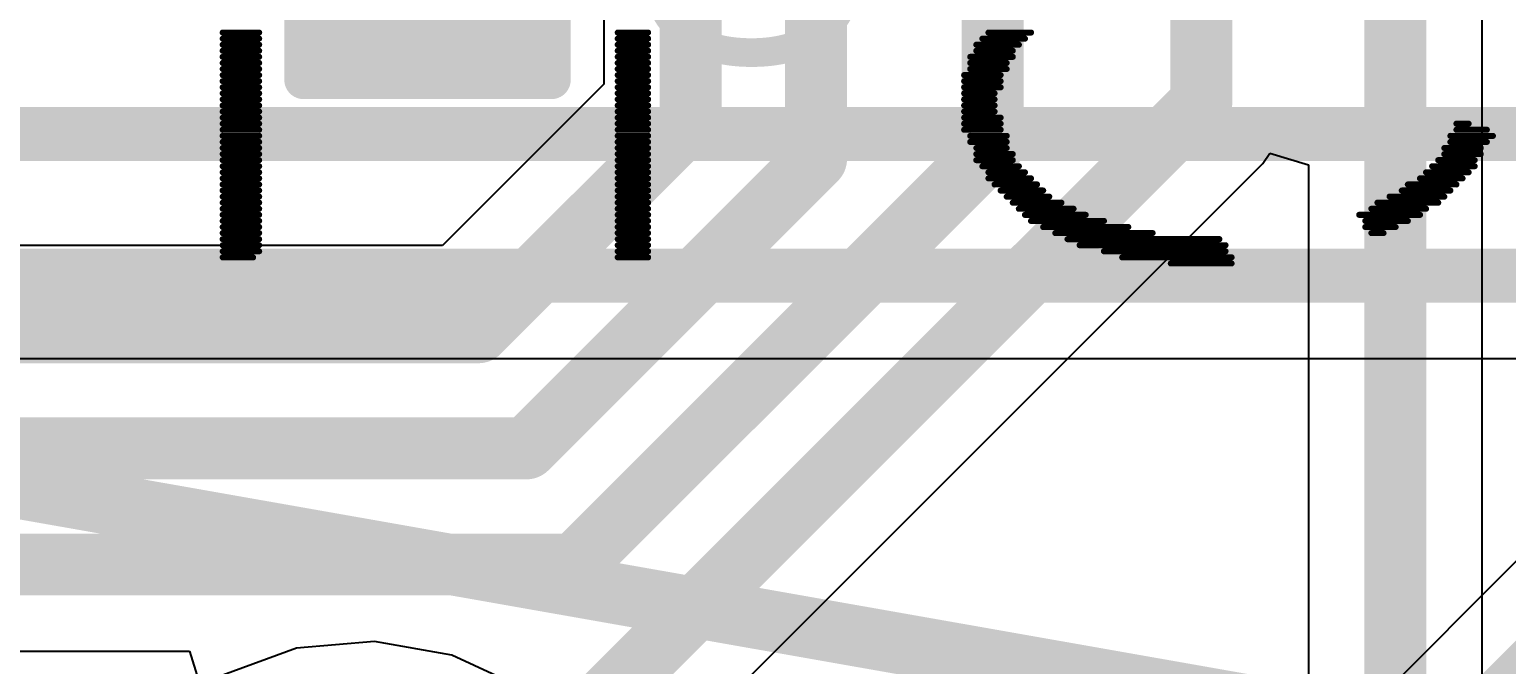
# Model space of a CAD drawing. Header units: inches. Extents: x -8 to 384, y -12 to 64.
# Drawn here: x 11.648 to 16.494, y -4.103 to -2.019 of the extents above; entities that cross this region are included whole.
import ezdxf

# ---------------------------------------------------------------- set-up
doc = ezdxf.new("R2010")
doc.units = ezdxf.units.IN
for name, color, linetype in [('Board_outline', 216, 'Continuous'), ('Bottom Layer', 5, 'Continuous'), ('Bottom Overlay', 54, 'Continuous'), ('Top Layer', 1, 'Continuous'), ('Top Overlay', 2, 'Continuous'), ('Top Paste', 8, 'Continuous'), ('Top Solder', 216, 'Continuous')]:
    doc.layers.add(name, color=color, linetype=linetype)
doc.styles.add('Arial', font='', dxfattribs={"height": 0.2})
doc.styles.get('Arial').set_extended_font_data('Arial')

# ---------------------------------------------------------------- blocks, each defined once
blk = doc.blocks.new('HDR1X8_10')
at = {"layer": 'Top Overlay'}
blk.add_lwpolyline([(-1.27, 1.27, 0.2, 0.2, 0), (19.05, 1.27, 0.2, 0.2, 0)], format="xyseb", dxfattribs=at)
blk = doc.blocks.new('C___0402_87')
at = {"layer": 'Top Layer'}
for points in [[(-0.6985, -0.3175), (-0.6985, 0.3175), (-0.2413, 0.3175), (-0.2413, -0.3175)], [(0.2413, -0.3175), (0.2413, 0.3175), (0.6985, 0.3175), (0.6985, -0.3175)]]:
    blk.add_hatch(color=1, dxfattribs=at).paths.add_polyline_path(points)
at = {"layer": 'Top Paste'}
for points in [[(-0.6985, -0.3175), (-0.6985, 0.3175), (-0.2413, 0.3175), (-0.2413, -0.3175)], [(0.2413, -0.3175), (0.2413, 0.3175), (0.6985, 0.3175), (0.6985, -0.3175)]]:
    blk.add_hatch(color=8, dxfattribs=at).paths.add_polyline_path(points)
at = {"layer": 'Top Solder'}
for points in [[(-0.7585, -0.3775), (-0.7585, 0.3775), (-0.1813, 0.3775), (-0.1813, -0.3775)], [(0.1813, -0.3775), (0.1813, 0.3775), (0.7585, 0.3775), (0.7585, -0.3775)]]:
    blk.add_hatch(color=216, dxfattribs=at).paths.add_polyline_path(points)
at = {"layer": 'Top Overlay'}
for points in [[(-0.7874, 0.4064, 0.127, 0.127, 0), (-0.2794, 0.4064, 0.127, 0.127, 0)], [(-0.7874, 0.4064, 0.127, 0.127, 0), (-0.7874, -0.4064, 0.127, 0.127, 0)], [(0.2794, 0.4064, 0.127, 0.127, 0), (0.7874, 0.4064, 0.127, 0.127, 0)], [(0.7874, 0.4064, 0.127, 0.127, 0), (0.7874, -0.4064, 0.127, 0.127, 0)], [(-0.7874, -0.4064, 0.127, 0.127, 0), (-0.2794, -0.4064, 0.127, 0.127, 0)], [(0.2794, -0.4064, 0.127, 0.127, 0), (0.7874, -0.4064, 0.127, 0.127, 0)]]:
    blk.add_lwpolyline(points, format="xyseb", dxfattribs=at)
for points in [[(-0.8191, 0.4064, 0.0635, 0.0635, 1), (-0.7556, 0.4064, 0.0635, 0.0635, 1)], [(-0.8191, 0.4064, 0.0635, 0.0635, 1), (-0.7556, 0.4064, 0.0635, 0.0635, 1)], [(-0.3111, 0.4064, 0.0635, 0.0635, 1), (-0.2477, 0.4064, 0.0635, 0.0635, 1)], [(0.2477, 0.4064, 0.0635, 0.0635, 1), (0.3111, 0.4064, 0.0635, 0.0635, 1)], [(0.7556, 0.4064, 0.0635, 0.0635, 1), (0.8191, 0.4064, 0.0635, 0.0635, 1)], [(0.7556, 0.4064, 0.0635, 0.0635, 1), (0.8191, 0.4064, 0.0635, 0.0635, 1)], [(-0.8191, -0.4064, 0.0635, 0.0635, 1), (-0.7556, -0.4064, 0.0635, 0.0635, 1)], [(-0.8191, -0.4064, 0.0635, 0.0635, 1), (-0.7556, -0.4064, 0.0635, 0.0635, 1)], [(-0.3111, -0.4064, 0.0635, 0.0635, 1), (-0.2477, -0.4064, 0.0635, 0.0635, 1)], [(0.2477, -0.4064, 0.0635, 0.0635, 1), (0.3111, -0.4064, 0.0635, 0.0635, 1)], [(0.7556, -0.4064, 0.0635, 0.0635, 1), (0.8191, -0.4064, 0.0635, 0.0635, 1)], [(0.7556, -0.4064, 0.0635, 0.0635, 1), (0.8191, -0.4064, 0.0635, 0.0635, 1)]]:
    blk.add_lwpolyline(points, format="xyseb", close=True, dxfattribs=at)

msp = doc.modelspace()

# ---------------------------------------------------------------- linework, layer by layer
at = {"layer": 'Board_outline'}
msp.add_lwpolyline([(37.5368, 13.3604, 0.254, 0.254, 1), (-7.4632, 13.3604, 0.254, 0.254, 1)], format="xyseb", close=True, dxfattribs=at)
at = {"layer": 'Bottom Layer'}
for p, q in [((9.5901, -3.0989), (19.6413, -3.0989)), ((16.5283, -3.7619), (15.7001, -4.5902)), ((12.5242, -4.0502), (12.2822, -4.1383)), ((12.7806, -4.0278), (12.5242, -4.0502)), ((13.0342, -4.0725), (12.7806, -4.0278)), ((13.2675, -4.1813), (13.0342, -4.0725))]:
    msp.add_line(p, q, dxfattribs=at)
for points in [[(10.2039, -2.3622, 0.1778, 0.1778, 0), (19.4488, -2.3622, 0.1778, 0.1778, 0)], [(9.5901, -2.827, 0.1778, 0.1778, 0), (19.6413, -2.827, 0.1778, 0.1778, 0)], [(15.239, -5.4541, 0.2032, 0.2032, 0), (16.7298, -3.9634, 0.2032, 0.2032, 0)]]:
    msp.add_lwpolyline(points, format="xyseb", dxfattribs=at)
at = {"layer": 'Bottom Overlay'}
for points in [[(12.282, -2.0294, 0.0199, 0.0199, 0), (12.4016, -2.0294, 0.0199, 0.0199, 0)], [(13.5781, -2.0294, 0.0199, 0.0199, 0), (13.6778, -2.0294, 0.0199, 0.0199, 0)], [(14.7944, -2.0294, 0.0199, 0.0199, 0), (14.934, -2.0294, 0.0199, 0.0199, 0)], [(12.282, -2.0493, 0.0199, 0.0199, 0), (12.4016, -2.0493, 0.0199, 0.0199, 0)], [(12.282, -2.0693, 0.0199, 0.0199, 0), (12.4016, -2.0693, 0.0199, 0.0199, 0)], [(12.282, -2.0892, 0.0199, 0.0199, 0), (12.4016, -2.0892, 0.0199, 0.0199, 0)], [(13.5781, -2.0493, 0.0199, 0.0199, 0), (13.6778, -2.0493, 0.0199, 0.0199, 0)], [(13.5781, -2.0693, 0.0199, 0.0199, 0), (13.6778, -2.0693, 0.0199, 0.0199, 0)], [(13.5781, -2.0892, 0.0199, 0.0199, 0), (13.6778, -2.0892, 0.0199, 0.0199, 0)], [(14.7546, -2.0693, 0.0199, 0.0199, 0), (14.8941, -2.0693, 0.0199, 0.0199, 0)], [(14.7546, -2.0892, 0.0199, 0.0199, 0), (14.8742, -2.0892, 0.0199, 0.0199, 0)], [(14.7745, -2.0493, 0.0199, 0.0199, 0), (14.9141, -2.0493, 0.0199, 0.0199, 0)], [(12.282, -2.1091, 0.0199, 0.0199, 0), (12.4016, -2.1091, 0.0199, 0.0199, 0)], [(12.282, -2.1291, 0.0199, 0.0199, 0), (12.4016, -2.1291, 0.0199, 0.0199, 0)], [(13.5781, -2.1091, 0.0199, 0.0199, 0), (13.6778, -2.1091, 0.0199, 0.0199, 0)], [(13.5781, -2.1291, 0.0199, 0.0199, 0), (13.6778, -2.1291, 0.0199, 0.0199, 0)], [(14.7346, -2.1091, 0.0199, 0.0199, 0), (14.8742, -2.1091, 0.0199, 0.0199, 0)], [(14.7346, -2.1291, 0.0199, 0.0199, 0), (14.8543, -2.1291, 0.0199, 0.0199, 0)], [(12.282, -2.149, 0.0199, 0.0199, 0), (12.4016, -2.149, 0.0199, 0.0199, 0)], [(12.282, -2.169, 0.0199, 0.0199, 0), (12.4016, -2.169, 0.0199, 0.0199, 0)], [(12.282, -2.1889, 0.0199, 0.0199, 0), (12.4016, -2.1889, 0.0199, 0.0199, 0)], [(13.5781, -2.149, 0.0199, 0.0199, 0), (13.6778, -2.149, 0.0199, 0.0199, 0)], [(13.5781, -2.169, 0.0199, 0.0199, 0), (13.6778, -2.169, 0.0199, 0.0199, 0)], [(13.5781, -2.1889, 0.0199, 0.0199, 0), (13.6778, -2.1889, 0.0199, 0.0199, 0)], [(14.7147, -2.169, 0.0199, 0.0199, 0), (14.8343, -2.169, 0.0199, 0.0199, 0)], [(14.7147, -2.1889, 0.0199, 0.0199, 0), (14.8343, -2.1889, 0.0199, 0.0199, 0)], [(14.7346, -2.149, 0.0199, 0.0199, 0), (14.8543, -2.149, 0.0199, 0.0199, 0)], [(12.282, -2.2089, 0.0199, 0.0199, 0), (12.4016, -2.2089, 0.0199, 0.0199, 0)], [(12.282, -2.2288, 0.0199, 0.0199, 0), (12.4016, -2.2288, 0.0199, 0.0199, 0)], [(13.5781, -2.2089, 0.0199, 0.0199, 0), (13.6778, -2.2089, 0.0199, 0.0199, 0)], [(13.5781, -2.2288, 0.0199, 0.0199, 0), (13.6778, -2.2288, 0.0199, 0.0199, 0)], [(14.7147, -2.2089, 0.0199, 0.0199, 0), (14.8343, -2.2089, 0.0199, 0.0199, 0)], [(14.7147, -2.2288, 0.0199, 0.0199, 0), (14.8144, -2.2288, 0.0199, 0.0199, 0)], [(12.282, -2.2487, 0.0199, 0.0199, 0), (12.4016, -2.2487, 0.0199, 0.0199, 0)], [(12.282, -2.2687, 0.0199, 0.0199, 0), (12.4016, -2.2687, 0.0199, 0.0199, 0)], [(13.5781, -2.2487, 0.0199, 0.0199, 0), (13.6778, -2.2487, 0.0199, 0.0199, 0)], [(13.5781, -2.2687, 0.0199, 0.0199, 0), (13.6778, -2.2687, 0.0199, 0.0199, 0)], [(14.7147, -2.2487, 0.0199, 0.0199, 0), (14.8144, -2.2487, 0.0199, 0.0199, 0)], [(14.7147, -2.2687, 0.0199, 0.0199, 0), (14.8144, -2.2687, 0.0199, 0.0199, 0)], [(12.282, -2.2886, 0.0199, 0.0199, 0), (12.4016, -2.2886, 0.0199, 0.0199, 0)], [(12.282, -2.3086, 0.0199, 0.0199, 0), (12.4016, -2.3086, 0.0199, 0.0199, 0)], [(12.282, -2.3285, 0.0199, 0.0199, 0), (12.4016, -2.3285, 0.0199, 0.0199, 0)], [(13.5781, -2.2886, 0.0199, 0.0199, 0), (13.6778, -2.2886, 0.0199, 0.0199, 0)], [(13.5781, -2.3086, 0.0199, 0.0199, 0), (13.6778, -2.3086, 0.0199, 0.0199, 0)], [(13.5781, -2.3285, 0.0199, 0.0199, 0), (13.6778, -2.3285, 0.0199, 0.0199, 0)], [(14.7147, -2.2886, 0.0199, 0.0199, 0), (14.8144, -2.2886, 0.0199, 0.0199, 0)], [(14.7147, -2.3086, 0.0199, 0.0199, 0), (14.8343, -2.3086, 0.0199, 0.0199, 0)], [(14.7147, -2.3285, 0.0199, 0.0199, 0), (14.8343, -2.3285, 0.0199, 0.0199, 0)], [(16.3298, -2.3285, 0.0199, 0.0199, 0), (16.3697, -2.3285, 0.0199, 0.0199, 0)], [(12.282, -2.3484, 0.0199, 0.0199, 0), (12.4016, -2.3484, 0.0199, 0.0199, 0)], [(12.282, -2.3684, 0.0199, 0.0199, 0), (12.4016, -2.3684, 0.0199, 0.0199, 0)], [(13.5781, -2.3484, 0.0199, 0.0199, 0), (13.6778, -2.3484, 0.0199, 0.0199, 0)], [(13.5781, -2.3684, 0.0199, 0.0199, 0), (13.6778, -2.3684, 0.0199, 0.0199, 0)], [(14.7147, -2.3484, 0.0199, 0.0199, 0), (14.8343, -2.3484, 0.0199, 0.0199, 0)], [(14.7346, -2.3684, 0.0199, 0.0199, 0), (14.8543, -2.3684, 0.0199, 0.0199, 0)], [(16.3099, -2.3684, 0.0199, 0.0199, 0), (16.4495, -2.3684, 0.0199, 0.0199, 0)], [(16.3298, -2.3484, 0.0199, 0.0199, 0), (16.4295, -2.3484, 0.0199, 0.0199, 0)], [(12.282, -2.3883, 0.0199, 0.0199, 0), (12.4016, -2.3883, 0.0199, 0.0199, 0)], [(12.282, -2.4083, 0.0199, 0.0199, 0), (12.4016, -2.4083, 0.0199, 0.0199, 0)], [(12.282, -2.4282, 0.0199, 0.0199, 0), (12.4016, -2.4282, 0.0199, 0.0199, 0)], [(13.5781, -2.3883, 0.0199, 0.0199, 0), (13.6778, -2.3883, 0.0199, 0.0199, 0)], [(13.5781, -2.4083, 0.0199, 0.0199, 0), (13.6778, -2.4083, 0.0199, 0.0199, 0)], [(13.5781, -2.4282, 0.0199, 0.0199, 0), (13.6778, -2.4282, 0.0199, 0.0199, 0)], [(14.7346, -2.3883, 0.0199, 0.0199, 0), (14.8543, -2.3883, 0.0199, 0.0199, 0)], [(14.7546, -2.4083, 0.0199, 0.0199, 0), (14.8543, -2.4083, 0.0199, 0.0199, 0)], [(14.7546, -2.4282, 0.0199, 0.0199, 0), (14.8742, -2.4282, 0.0199, 0.0199, 0)], [(16.2899, -2.4083, 0.0199, 0.0199, 0), (16.4096, -2.4083, 0.0199, 0.0199, 0)], [(16.2899, -2.4282, 0.0199, 0.0199, 0), (16.4096, -2.4282, 0.0199, 0.0199, 0)], [(16.3099, -2.3883, 0.0199, 0.0199, 0), (16.4295, -2.3883, 0.0199, 0.0199, 0)], [(12.282, -2.4481, 0.0199, 0.0199, 0), (12.4016, -2.4481, 0.0199, 0.0199, 0)], [(12.282, -2.4681, 0.0199, 0.0199, 0), (12.4016, -2.4681, 0.0199, 0.0199, 0)], [(13.5781, -2.4481, 0.0199, 0.0199, 0), (13.6778, -2.4481, 0.0199, 0.0199, 0)], [(13.5781, -2.4681, 0.0199, 0.0199, 0), (13.6778, -2.4681, 0.0199, 0.0199, 0)], [(14.7546, -2.4481, 0.0199, 0.0199, 0), (14.8742, -2.4481, 0.0199, 0.0199, 0)], [(14.7745, -2.4681, 0.0199, 0.0199, 0), (14.8941, -2.4681, 0.0199, 0.0199, 0)], [(16.2501, -2.4681, 0.0199, 0.0199, 0), (16.3896, -2.4681, 0.0199, 0.0199, 0)], [(16.27, -2.4481, 0.0199, 0.0199, 0), (16.3896, -2.4481, 0.0199, 0.0199, 0)], [(12.282, -2.488, 0.0199, 0.0199, 0), (12.4016, -2.488, 0.0199, 0.0199, 0)], [(12.282, -2.508, 0.0199, 0.0199, 0), (12.4016, -2.508, 0.0199, 0.0199, 0)], [(12.282, -2.5279, 0.0199, 0.0199, 0), (12.4016, -2.5279, 0.0199, 0.0199, 0)], [(13.5781, -2.488, 0.0199, 0.0199, 0), (13.6778, -2.488, 0.0199, 0.0199, 0)], [(13.5781, -2.508, 0.0199, 0.0199, 0), (13.6778, -2.508, 0.0199, 0.0199, 0)], [(13.5781, -2.5279, 0.0199, 0.0199, 0), (13.6778, -2.5279, 0.0199, 0.0199, 0)], [(14.7944, -2.488, 0.0199, 0.0199, 0), (14.9141, -2.488, 0.0199, 0.0199, 0)], [(14.7944, -2.508, 0.0199, 0.0199, 0), (14.934, -2.508, 0.0199, 0.0199, 0)], [(14.8144, -2.5279, 0.0199, 0.0199, 0), (14.954, -2.5279, 0.0199, 0.0199, 0)], [(16.1703, -2.5279, 0.0199, 0.0199, 0), (16.3298, -2.5279, 0.0199, 0.0199, 0)], [(16.2102, -2.508, 0.0199, 0.0199, 0), (16.3498, -2.508, 0.0199, 0.0199, 0)], [(16.2301, -2.488, 0.0199, 0.0199, 0), (16.3697, -2.488, 0.0199, 0.0199, 0)], [(12.282, -2.5478, 0.0199, 0.0199, 0), (12.4016, -2.5478, 0.0199, 0.0199, 0)], [(12.282, -2.5678, 0.0199, 0.0199, 0), (12.4016, -2.5678, 0.0199, 0.0199, 0)], [(13.5781, -2.5478, 0.0199, 0.0199, 0), (13.6778, -2.5478, 0.0199, 0.0199, 0)], [(13.5781, -2.5678, 0.0199, 0.0199, 0), (13.6778, -2.5678, 0.0199, 0.0199, 0)], [(14.8343, -2.5478, 0.0199, 0.0199, 0), (14.9739, -2.5478, 0.0199, 0.0199, 0)], [(14.8543, -2.5678, 0.0199, 0.0199, 0), (14.9938, -2.5678, 0.0199, 0.0199, 0)], [(16.1105, -2.5678, 0.0199, 0.0199, 0), (16.2899, -2.5678, 0.0199, 0.0199, 0)], [(16.1504, -2.5478, 0.0199, 0.0199, 0), (16.3099, -2.5478, 0.0199, 0.0199, 0)], [(12.282, -2.5877, 0.0199, 0.0199, 0), (12.4016, -2.5877, 0.0199, 0.0199, 0)], [(12.282, -2.6077, 0.0199, 0.0199, 0), (12.4016, -2.6077, 0.0199, 0.0199, 0)], [(13.5781, -2.5877, 0.0199, 0.0199, 0), (13.6778, -2.5877, 0.0199, 0.0199, 0)], [(13.5781, -2.6077, 0.0199, 0.0199, 0), (13.6778, -2.6077, 0.0199, 0.0199, 0)], [(14.8742, -2.5877, 0.0199, 0.0199, 0), (15.0337, -2.5877, 0.0199, 0.0199, 0)], [(14.8941, -2.6077, 0.0199, 0.0199, 0), (15.0736, -2.6077, 0.0199, 0.0199, 0)], [(16.0507, -2.6077, 0.0199, 0.0199, 0), (16.2301, -2.6077, 0.0199, 0.0199, 0)], [(16.0706, -2.5877, 0.0199, 0.0199, 0), (16.27, -2.5877, 0.0199, 0.0199, 0)], [(12.282, -2.6276, 0.0199, 0.0199, 0), (12.4016, -2.6276, 0.0199, 0.0199, 0)], [(12.282, -2.6475, 0.0199, 0.0199, 0), (12.4016, -2.6475, 0.0199, 0.0199, 0)], [(12.282, -2.6675, 0.0199, 0.0199, 0), (12.4016, -2.6675, 0.0199, 0.0199, 0)], [(13.5781, -2.6276, 0.0199, 0.0199, 0), (13.6778, -2.6276, 0.0199, 0.0199, 0)], [(13.5781, -2.6475, 0.0199, 0.0199, 0), (13.6778, -2.6475, 0.0199, 0.0199, 0)], [(13.5781, -2.6675, 0.0199, 0.0199, 0), (13.6778, -2.6675, 0.0199, 0.0199, 0)], [(14.9141, -2.6276, 0.0199, 0.0199, 0), (15.1135, -2.6276, 0.0199, 0.0199, 0)], [(14.934, -2.6475, 0.0199, 0.0199, 0), (15.1733, -2.6475, 0.0199, 0.0199, 0)], [(14.9739, -2.6675, 0.0199, 0.0199, 0), (15.2531, -2.6675, 0.0199, 0.0199, 0)], [(16.0108, -2.6276, 0.0199, 0.0199, 0), (16.2102, -2.6276, 0.0199, 0.0199, 0)], [(16.0307, -2.6475, 0.0199, 0.0199, 0), (16.1703, -2.6475, 0.0199, 0.0199, 0)], [(16.0307, -2.6675, 0.0199, 0.0199, 0), (16.1304, -2.6675, 0.0199, 0.0199, 0)], [(12.282, -2.6874, 0.0199, 0.0199, 0), (12.4016, -2.6874, 0.0199, 0.0199, 0)], [(12.282, -2.7074, 0.0199, 0.0199, 0), (12.4016, -2.7074, 0.0199, 0.0199, 0)], [(13.5781, -2.6874, 0.0199, 0.0199, 0), (13.6778, -2.6874, 0.0199, 0.0199, 0)], [(13.5781, -2.7074, 0.0199, 0.0199, 0), (13.6778, -2.7074, 0.0199, 0.0199, 0)], [(15.0138, -2.6874, 0.0199, 0.0199, 0), (15.3328, -2.6874, 0.0199, 0.0199, 0)], [(15.0537, -2.7074, 0.0199, 0.0199, 0), (15.5522, -2.7074, 0.0199, 0.0199, 0)], [(16.0507, -2.6874, 0.0199, 0.0199, 0), (16.0905, -2.6874, 0.0199, 0.0199, 0)], [(12.282, -2.7273, 0.0199, 0.0199, 0), (12.4016, -2.7273, 0.0199, 0.0199, 0)], [(12.282, -2.7472, 0.0199, 0.0199, 0), (12.4016, -2.7472, 0.0199, 0.0199, 0)], [(12.282, -2.7672, 0.0199, 0.0199, 0), (12.3817, -2.7672, 0.0199, 0.0199, 0)], [(13.5781, -2.7273, 0.0199, 0.0199, 0), (13.6778, -2.7273, 0.0199, 0.0199, 0)], [(13.5781, -2.7472, 0.0199, 0.0199, 0), (13.6778, -2.7472, 0.0199, 0.0199, 0)], [(13.5781, -2.7672, 0.0199, 0.0199, 0), (13.6778, -2.7672, 0.0199, 0.0199, 0)], [(15.0935, -2.7273, 0.0199, 0.0199, 0), (15.5721, -2.7273, 0.0199, 0.0199, 0)], [(15.1733, -2.7472, 0.0199, 0.0199, 0), (15.5721, -2.7472, 0.0199, 0.0199, 0)], [(15.2331, -2.7672, 0.0199, 0.0199, 0), (15.592, -2.7672, 0.0199, 0.0199, 0)], [(15.3926, -2.7871, 0.0199, 0.0199, 0), (15.592, -2.7871, 0.0199, 0.0199, 0)]]:
    msp.add_lwpolyline(points, format="xyseb", dxfattribs=at)
for points in [[(12.277, -2.0294, 0.00997, 0.00997, 1), (12.287, -2.0294, 0.00997, 0.00997, 1)], [(12.3966, -2.0294, 0.00997, 0.00997, 1), (12.4066, -2.0294, 0.00997, 0.00997, 1)], [(13.5731, -2.0294, 0.00997, 0.00997, 1), (13.5831, -2.0294, 0.00997, 0.00997, 1)], [(13.6728, -2.0294, 0.00997, 0.00997, 1), (13.6828, -2.0294, 0.00997, 0.00997, 1)], [(14.7894, -2.0294, 0.00997, 0.00997, 1), (14.7994, -2.0294, 0.00997, 0.00997, 1)], [(14.929, -2.0294, 0.00997, 0.00997, 1), (14.939, -2.0294, 0.00997, 0.00997, 1)], [(12.277, -2.0493, 0.00997, 0.00997, 1), (12.287, -2.0493, 0.00997, 0.00997, 1)], [(12.277, -2.0693, 0.00997, 0.00997, 1), (12.287, -2.0693, 0.00997, 0.00997, 1)], [(12.277, -2.0892, 0.00997, 0.00997, 1), (12.287, -2.0892, 0.00997, 0.00997, 1)], [(12.3966, -2.0493, 0.00997, 0.00997, 1), (12.4066, -2.0493, 0.00997, 0.00997, 1)], [(12.3966, -2.0693, 0.00997, 0.00997, 1), (12.4066, -2.0693, 0.00997, 0.00997, 1)], [(12.3966, -2.0892, 0.00997, 0.00997, 1), (12.4066, -2.0892, 0.00997, 0.00997, 1)], [(13.5731, -2.0493, 0.00997, 0.00997, 1), (13.5831, -2.0493, 0.00997, 0.00997, 1)], [(13.5731, -2.0693, 0.00997, 0.00997, 1), (13.5831, -2.0693, 0.00997, 0.00997, 1)], [(13.5731, -2.0892, 0.00997, 0.00997, 1), (13.5831, -2.0892, 0.00997, 0.00997, 1)], [(13.6728, -2.0493, 0.00997, 0.00997, 1), (13.6828, -2.0493, 0.00997, 0.00997, 1)], [(13.6728, -2.0693, 0.00997, 0.00997, 1), (13.6828, -2.0693, 0.00997, 0.00997, 1)], [(13.6728, -2.0892, 0.00997, 0.00997, 1), (13.6828, -2.0892, 0.00997, 0.00997, 1)], [(14.7496, -2.0693, 0.00997, 0.00997, 1), (14.7595, -2.0693, 0.00997, 0.00997, 1)], [(14.7496, -2.0892, 0.00997, 0.00997, 1), (14.7595, -2.0892, 0.00997, 0.00997, 1)], [(14.7695, -2.0493, 0.00997, 0.00997, 1), (14.7795, -2.0493, 0.00997, 0.00997, 1)], [(14.8692, -2.0892, 0.00997, 0.00997, 1), (14.8792, -2.0892, 0.00997, 0.00997, 1)], [(14.8891, -2.0693, 0.00997, 0.00997, 1), (14.8991, -2.0693, 0.00997, 0.00997, 1)], [(14.9091, -2.0493, 0.00997, 0.00997, 1), (14.9191, -2.0493, 0.00997, 0.00997, 1)], [(12.277, -2.1091, 0.00997, 0.00997, 1), (12.287, -2.1091, 0.00997, 0.00997, 1)], [(12.277, -2.1291, 0.00997, 0.00997, 1), (12.287, -2.1291, 0.00997, 0.00997, 1)], [(12.3966, -2.1091, 0.00997, 0.00997, 1), (12.4066, -2.1091, 0.00997, 0.00997, 1)], [(12.3966, -2.1291, 0.00997, 0.00997, 1), (12.4066, -2.1291, 0.00997, 0.00997, 1)], [(13.5731, -2.1091, 0.00997, 0.00997, 1), (13.5831, -2.1091, 0.00997, 0.00997, 1)], [(13.5731, -2.1291, 0.00997, 0.00997, 1), (13.5831, -2.1291, 0.00997, 0.00997, 1)], [(13.6728, -2.1091, 0.00997, 0.00997, 1), (13.6828, -2.1091, 0.00997, 0.00997, 1)], [(13.6728, -2.1291, 0.00997, 0.00997, 1), (13.6828, -2.1291, 0.00997, 0.00997, 1)], [(14.7296, -2.1091, 0.00997, 0.00997, 1), (14.7396, -2.1091, 0.00997, 0.00997, 1)], [(14.7296, -2.1291, 0.00997, 0.00997, 1), (14.7396, -2.1291, 0.00997, 0.00997, 1)], [(14.8493, -2.1291, 0.00997, 0.00997, 1), (14.8592, -2.1291, 0.00997, 0.00997, 1)], [(14.8692, -2.1091, 0.00997, 0.00997, 1), (14.8792, -2.1091, 0.00997, 0.00997, 1)], [(12.277, -2.149, 0.00997, 0.00997, 1), (12.287, -2.149, 0.00997, 0.00997, 1)], [(12.277, -2.169, 0.00997, 0.00997, 1), (12.287, -2.169, 0.00997, 0.00997, 1)], [(12.277, -2.1889, 0.00997, 0.00997, 1), (12.287, -2.1889, 0.00997, 0.00997, 1)], [(12.3966, -2.149, 0.00997, 0.00997, 1), (12.4066, -2.149, 0.00997, 0.00997, 1)], [(12.3966, -2.169, 0.00997, 0.00997, 1), (12.4066, -2.169, 0.00997, 0.00997, 1)], [(12.3966, -2.1889, 0.00997, 0.00997, 1), (12.4066, -2.1889, 0.00997, 0.00997, 1)], [(13.5731, -2.149, 0.00997, 0.00997, 1), (13.5831, -2.149, 0.00997, 0.00997, 1)], [(13.5731, -2.169, 0.00997, 0.00997, 1), (13.5831, -2.169, 0.00997, 0.00997, 1)], [(13.5731, -2.1889, 0.00997, 0.00997, 1), (13.5831, -2.1889, 0.00997, 0.00997, 1)], [(13.6728, -2.149, 0.00997, 0.00997, 1), (13.6828, -2.149, 0.00997, 0.00997, 1)], [(13.6728, -2.169, 0.00997, 0.00997, 1), (13.6828, -2.169, 0.00997, 0.00997, 1)], [(13.6728, -2.1889, 0.00997, 0.00997, 1), (13.6828, -2.1889, 0.00997, 0.00997, 1)], [(14.7097, -2.169, 0.00997, 0.00997, 1), (14.7197, -2.169, 0.00997, 0.00997, 1)], [(14.7097, -2.1889, 0.00997, 0.00997, 1), (14.7197, -2.1889, 0.00997, 0.00997, 1)], [(14.7296, -2.149, 0.00997, 0.00997, 1), (14.7396, -2.149, 0.00997, 0.00997, 1)], [(14.8293, -2.169, 0.00997, 0.00997, 1), (14.8393, -2.169, 0.00997, 0.00997, 1)], [(14.8293, -2.1889, 0.00997, 0.00997, 1), (14.8393, -2.1889, 0.00997, 0.00997, 1)], [(14.8493, -2.149, 0.00997, 0.00997, 1), (14.8592, -2.149, 0.00997, 0.00997, 1)], [(12.277, -2.2089, 0.00997, 0.00997, 1), (12.287, -2.2089, 0.00997, 0.00997, 1)], [(12.277, -2.2288, 0.00997, 0.00997, 1), (12.287, -2.2288, 0.00997, 0.00997, 1)], [(12.3966, -2.2089, 0.00997, 0.00997, 1), (12.4066, -2.2089, 0.00997, 0.00997, 1)], [(12.3966, -2.2288, 0.00997, 0.00997, 1), (12.4066, -2.2288, 0.00997, 0.00997, 1)], [(13.5731, -2.2089, 0.00997, 0.00997, 1), (13.5831, -2.2089, 0.00997, 0.00997, 1)], [(13.5731, -2.2288, 0.00997, 0.00997, 1), (13.5831, -2.2288, 0.00997, 0.00997, 1)], [(13.6728, -2.2089, 0.00997, 0.00997, 1), (13.6828, -2.2089, 0.00997, 0.00997, 1)], [(13.6728, -2.2288, 0.00997, 0.00997, 1), (13.6828, -2.2288, 0.00997, 0.00997, 1)], [(14.7097, -2.2089, 0.00997, 0.00997, 1), (14.7197, -2.2089, 0.00997, 0.00997, 1)], [(14.7097, -2.2288, 0.00997, 0.00997, 1), (14.7197, -2.2288, 0.00997, 0.00997, 1)], [(14.8094, -2.2288, 0.00997, 0.00997, 1), (14.8194, -2.2288, 0.00997, 0.00997, 1)], [(14.8293, -2.2089, 0.00997, 0.00997, 1), (14.8393, -2.2089, 0.00997, 0.00997, 1)], [(12.277, -2.2487, 0.00997, 0.00997, 1), (12.287, -2.2487, 0.00997, 0.00997, 1)], [(12.277, -2.2687, 0.00997, 0.00997, 1), (12.287, -2.2687, 0.00997, 0.00997, 1)], [(12.3966, -2.2487, 0.00997, 0.00997, 1), (12.4066, -2.2487, 0.00997, 0.00997, 1)], [(12.3966, -2.2687, 0.00997, 0.00997, 1), (12.4066, -2.2687, 0.00997, 0.00997, 1)], [(13.5731, -2.2487, 0.00997, 0.00997, 1), (13.5831, -2.2487, 0.00997, 0.00997, 1)], [(13.5731, -2.2687, 0.00997, 0.00997, 1), (13.5831, -2.2687, 0.00997, 0.00997, 1)], [(13.6728, -2.2487, 0.00997, 0.00997, 1), (13.6828, -2.2487, 0.00997, 0.00997, 1)], [(13.6728, -2.2687, 0.00997, 0.00997, 1), (13.6828, -2.2687, 0.00997, 0.00997, 1)], [(14.7097, -2.2487, 0.00997, 0.00997, 1), (14.7197, -2.2487, 0.00997, 0.00997, 1)], [(14.7097, -2.2687, 0.00997, 0.00997, 1), (14.7197, -2.2687, 0.00997, 0.00997, 1)], [(14.8094, -2.2487, 0.00997, 0.00997, 1), (14.8194, -2.2487, 0.00997, 0.00997, 1)], [(14.8094, -2.2687, 0.00997, 0.00997, 1), (14.8194, -2.2687, 0.00997, 0.00997, 1)], [(12.277, -2.2886, 0.00997, 0.00997, 1), (12.287, -2.2886, 0.00997, 0.00997, 1)], [(12.277, -2.3086, 0.00997, 0.00997, 1), (12.287, -2.3086, 0.00997, 0.00997, 1)], [(12.277, -2.3285, 0.00997, 0.00997, 1), (12.287, -2.3285, 0.00997, 0.00997, 1)], [(12.3966, -2.2886, 0.00997, 0.00997, 1), (12.4066, -2.2886, 0.00997, 0.00997, 1)], [(12.3966, -2.3086, 0.00997, 0.00997, 1), (12.4066, -2.3086, 0.00997, 0.00997, 1)], [(12.3966, -2.3285, 0.00997, 0.00997, 1), (12.4066, -2.3285, 0.00997, 0.00997, 1)], [(13.5731, -2.2886, 0.00997, 0.00997, 1), (13.5831, -2.2886, 0.00997, 0.00997, 1)], [(13.5731, -2.3086, 0.00997, 0.00997, 1), (13.5831, -2.3086, 0.00997, 0.00997, 1)], [(13.5731, -2.3285, 0.00997, 0.00997, 1), (13.5831, -2.3285, 0.00997, 0.00997, 1)], [(13.6728, -2.2886, 0.00997, 0.00997, 1), (13.6828, -2.2886, 0.00997, 0.00997, 1)], [(13.6728, -2.3086, 0.00997, 0.00997, 1), (13.6828, -2.3086, 0.00997, 0.00997, 1)], [(13.6728, -2.3285, 0.00997, 0.00997, 1), (13.6828, -2.3285, 0.00997, 0.00997, 1)], [(14.7097, -2.2886, 0.00997, 0.00997, 1), (14.7197, -2.2886, 0.00997, 0.00997, 1)], [(14.7097, -2.3086, 0.00997, 0.00997, 1), (14.7197, -2.3086, 0.00997, 0.00997, 1)], [(14.7097, -2.3285, 0.00997, 0.00997, 1), (14.7197, -2.3285, 0.00997, 0.00997, 1)], [(14.8094, -2.2886, 0.00997, 0.00997, 1), (14.8194, -2.2886, 0.00997, 0.00997, 1)], [(14.8293, -2.3086, 0.00997, 0.00997, 1), (14.8393, -2.3086, 0.00997, 0.00997, 1)], [(14.8293, -2.3285, 0.00997, 0.00997, 1), (14.8393, -2.3285, 0.00997, 0.00997, 1)], [(16.3248, -2.3285, 0.00997, 0.00997, 1), (16.3348, -2.3285, 0.00997, 0.00997, 1)], [(16.3647, -2.3285, 0.00997, 0.00997, 1), (16.3747, -2.3285, 0.00997, 0.00997, 1)], [(12.277, -2.3484, 0.00997, 0.00997, 1), (12.287, -2.3484, 0.00997, 0.00997, 1)], [(12.277, -2.3684, 0.00997, 0.00997, 1), (12.287, -2.3684, 0.00997, 0.00997, 1)], [(12.3966, -2.3484, 0.00997, 0.00997, 1), (12.4066, -2.3484, 0.00997, 0.00997, 1)], [(12.3966, -2.3684, 0.00997, 0.00997, 1), (12.4066, -2.3684, 0.00997, 0.00997, 1)], [(13.5731, -2.3484, 0.00997, 0.00997, 1), (13.5831, -2.3484, 0.00997, 0.00997, 1)], [(13.5731, -2.3684, 0.00997, 0.00997, 1), (13.5831, -2.3684, 0.00997, 0.00997, 1)], [(13.6728, -2.3484, 0.00997, 0.00997, 1), (13.6828, -2.3484, 0.00997, 0.00997, 1)], [(13.6728, -2.3684, 0.00997, 0.00997, 1), (13.6828, -2.3684, 0.00997, 0.00997, 1)], [(14.7097, -2.3484, 0.00997, 0.00997, 1), (14.7197, -2.3484, 0.00997, 0.00997, 1)], [(14.7296, -2.3684, 0.00997, 0.00997, 1), (14.7396, -2.3684, 0.00997, 0.00997, 1)], [(14.8293, -2.3484, 0.00997, 0.00997, 1), (14.8393, -2.3484, 0.00997, 0.00997, 1)], [(14.8493, -2.3684, 0.00997, 0.00997, 1), (14.8592, -2.3684, 0.00997, 0.00997, 1)], [(16.3049, -2.3684, 0.00997, 0.00997, 1), (16.3149, -2.3684, 0.00997, 0.00997, 1)], [(16.3248, -2.3484, 0.00997, 0.00997, 1), (16.3348, -2.3484, 0.00997, 0.00997, 1)], [(16.4245, -2.3484, 0.00997, 0.00997, 1), (16.4345, -2.3484, 0.00997, 0.00997, 1)], [(16.4445, -2.3684, 0.00997, 0.00997, 1), (16.4544, -2.3684, 0.00997, 0.00997, 1)], [(12.277, -2.3883, 0.00997, 0.00997, 1), (12.287, -2.3883, 0.00997, 0.00997, 1)], [(12.277, -2.4083, 0.00997, 0.00997, 1), (12.287, -2.4083, 0.00997, 0.00997, 1)], [(12.277, -2.4282, 0.00997, 0.00997, 1), (12.287, -2.4282, 0.00997, 0.00997, 1)], [(12.3966, -2.3883, 0.00997, 0.00997, 1), (12.4066, -2.3883, 0.00997, 0.00997, 1)], [(12.3966, -2.4083, 0.00997, 0.00997, 1), (12.4066, -2.4083, 0.00997, 0.00997, 1)], [(12.3966, -2.4282, 0.00997, 0.00997, 1), (12.4066, -2.4282, 0.00997, 0.00997, 1)], [(13.5731, -2.3883, 0.00997, 0.00997, 1), (13.5831, -2.3883, 0.00997, 0.00997, 1)], [(13.5731, -2.4083, 0.00997, 0.00997, 1), (13.5831, -2.4083, 0.00997, 0.00997, 1)], [(13.5731, -2.4282, 0.00997, 0.00997, 1), (13.5831, -2.4282, 0.00997, 0.00997, 1)], [(13.6728, -2.3883, 0.00997, 0.00997, 1), (13.6828, -2.3883, 0.00997, 0.00997, 1)], [(13.6728, -2.4083, 0.00997, 0.00997, 1), (13.6828, -2.4083, 0.00997, 0.00997, 1)], [(13.6728, -2.4282, 0.00997, 0.00997, 1), (13.6828, -2.4282, 0.00997, 0.00997, 1)], [(14.7296, -2.3883, 0.00997, 0.00997, 1), (14.7396, -2.3883, 0.00997, 0.00997, 1)], [(14.7496, -2.4083, 0.00997, 0.00997, 1), (14.7595, -2.4083, 0.00997, 0.00997, 1)], [(14.7496, -2.4282, 0.00997, 0.00997, 1), (14.7595, -2.4282, 0.00997, 0.00997, 1)], [(14.8493, -2.3883, 0.00997, 0.00997, 1), (14.8592, -2.3883, 0.00997, 0.00997, 1)], [(14.8493, -2.4083, 0.00997, 0.00997, 1), (14.8592, -2.4083, 0.00997, 0.00997, 1)], [(14.8692, -2.4282, 0.00997, 0.00997, 1), (14.8792, -2.4282, 0.00997, 0.00997, 1)], [(16.285, -2.4083, 0.00997, 0.00997, 1), (16.2949, -2.4083, 0.00997, 0.00997, 1)], [(16.285, -2.4282, 0.00997, 0.00997, 1), (16.2949, -2.4282, 0.00997, 0.00997, 1)], [(16.3049, -2.3883, 0.00997, 0.00997, 1), (16.3149, -2.3883, 0.00997, 0.00997, 1)], [(16.4046, -2.4083, 0.00997, 0.00997, 1), (16.4146, -2.4083, 0.00997, 0.00997, 1)], [(16.4046, -2.4282, 0.00997, 0.00997, 1), (16.4146, -2.4282, 0.00997, 0.00997, 1)], [(16.4245, -2.3883, 0.00997, 0.00997, 1), (16.4345, -2.3883, 0.00997, 0.00997, 1)], [(12.277, -2.4481, 0.00997, 0.00997, 1), (12.287, -2.4481, 0.00997, 0.00997, 1)], [(12.277, -2.4681, 0.00997, 0.00997, 1), (12.287, -2.4681, 0.00997, 0.00997, 1)], [(12.3966, -2.4481, 0.00997, 0.00997, 1), (12.4066, -2.4481, 0.00997, 0.00997, 1)], [(12.3966, -2.4681, 0.00997, 0.00997, 1), (12.4066, -2.4681, 0.00997, 0.00997, 1)], [(13.5731, -2.4481, 0.00997, 0.00997, 1), (13.5831, -2.4481, 0.00997, 0.00997, 1)], [(13.5731, -2.4681, 0.00997, 0.00997, 1), (13.5831, -2.4681, 0.00997, 0.00997, 1)], [(13.6728, -2.4481, 0.00997, 0.00997, 1), (13.6828, -2.4481, 0.00997, 0.00997, 1)], [(13.6728, -2.4681, 0.00997, 0.00997, 1), (13.6828, -2.4681, 0.00997, 0.00997, 1)], [(14.7496, -2.4481, 0.00997, 0.00997, 1), (14.7595, -2.4481, 0.00997, 0.00997, 1)], [(14.7695, -2.4681, 0.00997, 0.00997, 1), (14.7795, -2.4681, 0.00997, 0.00997, 1)], [(14.8692, -2.4481, 0.00997, 0.00997, 1), (14.8792, -2.4481, 0.00997, 0.00997, 1)], [(14.8891, -2.4681, 0.00997, 0.00997, 1), (14.8991, -2.4681, 0.00997, 0.00997, 1)], [(16.2451, -2.4681, 0.00997, 0.00997, 1), (16.255, -2.4681, 0.00997, 0.00997, 1)], [(16.265, -2.4481, 0.00997, 0.00997, 1), (16.275, -2.4481, 0.00997, 0.00997, 1)], [(16.3847, -2.4481, 0.00997, 0.00997, 1), (16.3946, -2.4481, 0.00997, 0.00997, 1)], [(16.3847, -2.4681, 0.00997, 0.00997, 1), (16.3946, -2.4681, 0.00997, 0.00997, 1)], [(12.277, -2.488, 0.00997, 0.00997, 1), (12.287, -2.488, 0.00997, 0.00997, 1)], [(12.277, -2.508, 0.00997, 0.00997, 1), (12.287, -2.508, 0.00997, 0.00997, 1)], [(12.277, -2.5279, 0.00997, 0.00997, 1), (12.287, -2.5279, 0.00997, 0.00997, 1)], [(12.3966, -2.488, 0.00997, 0.00997, 1), (12.4066, -2.488, 0.00997, 0.00997, 1)], [(12.3966, -2.508, 0.00997, 0.00997, 1), (12.4066, -2.508, 0.00997, 0.00997, 1)], [(12.3966, -2.5279, 0.00997, 0.00997, 1), (12.4066, -2.5279, 0.00997, 0.00997, 1)], [(13.5731, -2.488, 0.00997, 0.00997, 1), (13.5831, -2.488, 0.00997, 0.00997, 1)], [(13.5731, -2.508, 0.00997, 0.00997, 1), (13.5831, -2.508, 0.00997, 0.00997, 1)], [(13.5731, -2.5279, 0.00997, 0.00997, 1), (13.5831, -2.5279, 0.00997, 0.00997, 1)], [(13.6728, -2.488, 0.00997, 0.00997, 1), (13.6828, -2.488, 0.00997, 0.00997, 1)], [(13.6728, -2.508, 0.00997, 0.00997, 1), (13.6828, -2.508, 0.00997, 0.00997, 1)], [(13.6728, -2.5279, 0.00997, 0.00997, 1), (13.6828, -2.5279, 0.00997, 0.00997, 1)], [(14.7894, -2.488, 0.00997, 0.00997, 1), (14.7994, -2.488, 0.00997, 0.00997, 1)], [(14.7894, -2.508, 0.00997, 0.00997, 1), (14.7994, -2.508, 0.00997, 0.00997, 1)], [(14.8094, -2.5279, 0.00997, 0.00997, 1), (14.8194, -2.5279, 0.00997, 0.00997, 1)], [(14.9091, -2.488, 0.00997, 0.00997, 1), (14.9191, -2.488, 0.00997, 0.00997, 1)], [(14.929, -2.508, 0.00997, 0.00997, 1), (14.939, -2.508, 0.00997, 0.00997, 1)], [(14.949, -2.5279, 0.00997, 0.00997, 1), (14.9589, -2.5279, 0.00997, 0.00997, 1)], [(16.1653, -2.5279, 0.00997, 0.00997, 1), (16.1753, -2.5279, 0.00997, 0.00997, 1)], [(16.2052, -2.508, 0.00997, 0.00997, 1), (16.2152, -2.508, 0.00997, 0.00997, 1)], [(16.2251, -2.488, 0.00997, 0.00997, 1), (16.2351, -2.488, 0.00997, 0.00997, 1)], [(16.3248, -2.5279, 0.00997, 0.00997, 1), (16.3348, -2.5279, 0.00997, 0.00997, 1)], [(16.3448, -2.508, 0.00997, 0.00997, 1), (16.3547, -2.508, 0.00997, 0.00997, 1)], [(16.3647, -2.488, 0.00997, 0.00997, 1), (16.3747, -2.488, 0.00997, 0.00997, 1)], [(12.277, -2.5478, 0.00997, 0.00997, 1), (12.287, -2.5478, 0.00997, 0.00997, 1)], [(12.277, -2.5678, 0.00997, 0.00997, 1), (12.287, -2.5678, 0.00997, 0.00997, 1)], [(12.3966, -2.5478, 0.00997, 0.00997, 1), (12.4066, -2.5478, 0.00997, 0.00997, 1)], [(12.3966, -2.5678, 0.00997, 0.00997, 1), (12.4066, -2.5678, 0.00997, 0.00997, 1)], [(13.5731, -2.5478, 0.00997, 0.00997, 1), (13.5831, -2.5478, 0.00997, 0.00997, 1)], [(13.5731, -2.5678, 0.00997, 0.00997, 1), (13.5831, -2.5678, 0.00997, 0.00997, 1)], [(13.6728, -2.5478, 0.00997, 0.00997, 1), (13.6828, -2.5478, 0.00997, 0.00997, 1)], [(13.6728, -2.5678, 0.00997, 0.00997, 1), (13.6828, -2.5678, 0.00997, 0.00997, 1)], [(14.8293, -2.5478, 0.00997, 0.00997, 1), (14.8393, -2.5478, 0.00997, 0.00997, 1)], [(14.8493, -2.5678, 0.00997, 0.00997, 1), (14.8592, -2.5678, 0.00997, 0.00997, 1)], [(14.9689, -2.5478, 0.00997, 0.00997, 1), (14.9789, -2.5478, 0.00997, 0.00997, 1)], [(14.9888, -2.5678, 0.00997, 0.00997, 1), (14.9988, -2.5678, 0.00997, 0.00997, 1)], [(16.1055, -2.5678, 0.00997, 0.00997, 1), (16.1155, -2.5678, 0.00997, 0.00997, 1)], [(16.1454, -2.5478, 0.00997, 0.00997, 1), (16.1553, -2.5478, 0.00997, 0.00997, 1)], [(16.285, -2.5678, 0.00997, 0.00997, 1), (16.2949, -2.5678, 0.00997, 0.00997, 1)], [(16.3049, -2.5478, 0.00997, 0.00997, 1), (16.3149, -2.5478, 0.00997, 0.00997, 1)], [(12.277, -2.5877, 0.00997, 0.00997, 1), (12.287, -2.5877, 0.00997, 0.00997, 1)], [(12.277, -2.6077, 0.00997, 0.00997, 1), (12.287, -2.6077, 0.00997, 0.00997, 1)], [(12.3966, -2.5877, 0.00997, 0.00997, 1), (12.4066, -2.5877, 0.00997, 0.00997, 1)], [(12.3966, -2.6077, 0.00997, 0.00997, 1), (12.4066, -2.6077, 0.00997, 0.00997, 1)], [(13.5731, -2.5877, 0.00997, 0.00997, 1), (13.5831, -2.5877, 0.00997, 0.00997, 1)], [(13.5731, -2.6077, 0.00997, 0.00997, 1), (13.5831, -2.6077, 0.00997, 0.00997, 1)], [(13.6728, -2.5877, 0.00997, 0.00997, 1), (13.6828, -2.5877, 0.00997, 0.00997, 1)], [(13.6728, -2.6077, 0.00997, 0.00997, 1), (13.6828, -2.6077, 0.00997, 0.00997, 1)], [(14.8692, -2.5877, 0.00997, 0.00997, 1), (14.8792, -2.5877, 0.00997, 0.00997, 1)], [(14.8891, -2.6077, 0.00997, 0.00997, 1), (14.8991, -2.6077, 0.00997, 0.00997, 1)], [(15.0287, -2.5877, 0.00997, 0.00997, 1), (15.0387, -2.5877, 0.00997, 0.00997, 1)], [(15.0686, -2.6077, 0.00997, 0.00997, 1), (15.0786, -2.6077, 0.00997, 0.00997, 1)], [(16.0457, -2.6077, 0.00997, 0.00997, 1), (16.0556, -2.6077, 0.00997, 0.00997, 1)], [(16.0656, -2.5877, 0.00997, 0.00997, 1), (16.0756, -2.5877, 0.00997, 0.00997, 1)], [(16.2251, -2.6077, 0.00997, 0.00997, 1), (16.2351, -2.6077, 0.00997, 0.00997, 1)], [(16.265, -2.5877, 0.00997, 0.00997, 1), (16.275, -2.5877, 0.00997, 0.00997, 1)], [(12.277, -2.6276, 0.00997, 0.00997, 1), (12.287, -2.6276, 0.00997, 0.00997, 1)], [(12.277, -2.6475, 0.00997, 0.00997, 1), (12.287, -2.6475, 0.00997, 0.00997, 1)], [(12.277, -2.6675, 0.00997, 0.00997, 1), (12.287, -2.6675, 0.00997, 0.00997, 1)], [(12.3966, -2.6276, 0.00997, 0.00997, 1), (12.4066, -2.6276, 0.00997, 0.00997, 1)], [(12.3966, -2.6475, 0.00997, 0.00997, 1), (12.4066, -2.6475, 0.00997, 0.00997, 1)], [(12.3966, -2.6675, 0.00997, 0.00997, 1), (12.4066, -2.6675, 0.00997, 0.00997, 1)], [(13.5731, -2.6276, 0.00997, 0.00997, 1), (13.5831, -2.6276, 0.00997, 0.00997, 1)], [(13.5731, -2.6475, 0.00997, 0.00997, 1), (13.5831, -2.6475, 0.00997, 0.00997, 1)], [(13.5731, -2.6675, 0.00997, 0.00997, 1), (13.5831, -2.6675, 0.00997, 0.00997, 1)], [(13.6728, -2.6276, 0.00997, 0.00997, 1), (13.6828, -2.6276, 0.00997, 0.00997, 1)], [(13.6728, -2.6475, 0.00997, 0.00997, 1), (13.6828, -2.6475, 0.00997, 0.00997, 1)], [(13.6728, -2.6675, 0.00997, 0.00997, 1), (13.6828, -2.6675, 0.00997, 0.00997, 1)], [(14.9091, -2.6276, 0.00997, 0.00997, 1), (14.9191, -2.6276, 0.00997, 0.00997, 1)], [(14.929, -2.6475, 0.00997, 0.00997, 1), (14.939, -2.6475, 0.00997, 0.00997, 1)], [(14.9689, -2.6675, 0.00997, 0.00997, 1), (14.9789, -2.6675, 0.00997, 0.00997, 1)], [(15.1085, -2.6276, 0.00997, 0.00997, 1), (15.1185, -2.6276, 0.00997, 0.00997, 1)], [(15.1683, -2.6475, 0.00997, 0.00997, 1), (15.1783, -2.6475, 0.00997, 0.00997, 1)], [(15.2481, -2.6675, 0.00997, 0.00997, 1), (15.258, -2.6675, 0.00997, 0.00997, 1)], [(16.0058, -2.6276, 0.00997, 0.00997, 1), (16.0158, -2.6276, 0.00997, 0.00997, 1)], [(16.0257, -2.6475, 0.00997, 0.00997, 1), (16.0357, -2.6475, 0.00997, 0.00997, 1)], [(16.0257, -2.6675, 0.00997, 0.00997, 1), (16.0357, -2.6675, 0.00997, 0.00997, 1)], [(16.1254, -2.6675, 0.00997, 0.00997, 1), (16.1354, -2.6675, 0.00997, 0.00997, 1)], [(16.1653, -2.6475, 0.00997, 0.00997, 1), (16.1753, -2.6475, 0.00997, 0.00997, 1)], [(16.2052, -2.6276, 0.00997, 0.00997, 1), (16.2152, -2.6276, 0.00997, 0.00997, 1)], [(12.277, -2.6874, 0.00997, 0.00997, 1), (12.287, -2.6874, 0.00997, 0.00997, 1)], [(12.277, -2.7074, 0.00997, 0.00997, 1), (12.287, -2.7074, 0.00997, 0.00997, 1)], [(12.3966, -2.6874, 0.00997, 0.00997, 1), (12.4066, -2.6874, 0.00997, 0.00997, 1)], [(12.3966, -2.7074, 0.00997, 0.00997, 1), (12.4066, -2.7074, 0.00997, 0.00997, 1)], [(13.5731, -2.6874, 0.00997, 0.00997, 1), (13.5831, -2.6874, 0.00997, 0.00997, 1)], [(13.5731, -2.7074, 0.00997, 0.00997, 1), (13.5831, -2.7074, 0.00997, 0.00997, 1)], [(13.6728, -2.6874, 0.00997, 0.00997, 1), (13.6828, -2.6874, 0.00997, 0.00997, 1)], [(13.6728, -2.7074, 0.00997, 0.00997, 1), (13.6828, -2.7074, 0.00997, 0.00997, 1)], [(15.0088, -2.6874, 0.00997, 0.00997, 1), (15.0188, -2.6874, 0.00997, 0.00997, 1)], [(15.0487, -2.7074, 0.00997, 0.00997, 1), (15.0586, -2.7074, 0.00997, 0.00997, 1)], [(15.3278, -2.6874, 0.00997, 0.00997, 1), (15.3378, -2.6874, 0.00997, 0.00997, 1)], [(15.5472, -2.7074, 0.00997, 0.00997, 1), (15.5571, -2.7074, 0.00997, 0.00997, 1)], [(16.0457, -2.6874, 0.00997, 0.00997, 1), (16.0556, -2.6874, 0.00997, 0.00997, 1)], [(16.0856, -2.6874, 0.00997, 0.00997, 1), (16.0955, -2.6874, 0.00997, 0.00997, 1)], [(12.277, -2.7273, 0.00997, 0.00997, 1), (12.287, -2.7273, 0.00997, 0.00997, 1)], [(12.277, -2.7472, 0.00997, 0.00997, 1), (12.287, -2.7472, 0.00997, 0.00997, 1)], [(12.277, -2.7672, 0.00997, 0.00997, 1), (12.287, -2.7672, 0.00997, 0.00997, 1)], [(12.3767, -2.7672, 0.00997, 0.00997, 1), (12.3867, -2.7672, 0.00997, 0.00997, 1)], [(12.3966, -2.7273, 0.00997, 0.00997, 1), (12.4066, -2.7273, 0.00997, 0.00997, 1)], [(12.3966, -2.7472, 0.00997, 0.00997, 1), (12.4066, -2.7472, 0.00997, 0.00997, 1)], [(13.5731, -2.7273, 0.00997, 0.00997, 1), (13.5831, -2.7273, 0.00997, 0.00997, 1)], [(13.5731, -2.7472, 0.00997, 0.00997, 1), (13.5831, -2.7472, 0.00997, 0.00997, 1)], [(13.5731, -2.7672, 0.00997, 0.00997, 1), (13.5831, -2.7672, 0.00997, 0.00997, 1)], [(13.6728, -2.7273, 0.00997, 0.00997, 1), (13.6828, -2.7273, 0.00997, 0.00997, 1)], [(13.6728, -2.7472, 0.00997, 0.00997, 1), (13.6828, -2.7472, 0.00997, 0.00997, 1)], [(13.6728, -2.7672, 0.00997, 0.00997, 1), (13.6828, -2.7672, 0.00997, 0.00997, 1)], [(15.0885, -2.7273, 0.00997, 0.00997, 1), (15.0985, -2.7273, 0.00997, 0.00997, 1)], [(15.1683, -2.7472, 0.00997, 0.00997, 1), (15.1783, -2.7472, 0.00997, 0.00997, 1)], [(15.2281, -2.7672, 0.00997, 0.00997, 1), (15.2381, -2.7672, 0.00997, 0.00997, 1)], [(15.5671, -2.7273, 0.00997, 0.00997, 1), (15.5771, -2.7273, 0.00997, 0.00997, 1)], [(15.5671, -2.7472, 0.00997, 0.00997, 1), (15.5771, -2.7472, 0.00997, 0.00997, 1)], [(15.5871, -2.7672, 0.00997, 0.00997, 1), (15.597, -2.7672, 0.00997, 0.00997, 1)], [(15.3877, -2.7871, 0.00997, 0.00997, 1), (15.3976, -2.7871, 0.00997, 0.00997, 1)], [(15.5871, -2.7871, 0.00997, 0.00997, 1), (15.597, -2.7871, 0.00997, 0.00997, 1)]]:
    msp.add_lwpolyline(points, format="xyseb", close=True, dxfattribs=at)
at = {"layer": 'Top Layer'}
for p, q in [((16.4139, -4.1658), (16.4139, 2.1492)), ((13.5327, -1.4259), (13.5327, -2.1986)), ((13.5327, -2.1986), (13.0032, -2.7281)), ((13.6056, -4.5479), (15.6945, -2.4591)), ((15.6945, -2.4591), (15.7171, -2.4252)), ((15.6945, -2.4591), (15.6945, -2.4591)), ((15.7171, -2.4252), (15.8441, -2.4637)), ((15.8441, -2.4637), (15.8441, -4.2837)), ((13.0032, -2.7281), (5.9506, -2.7281)), ((11.2186, -4.0599), (12.1727, -4.0599)), ((12.1727, -4.0599), (12.2128, -4.1869))]:
    msp.add_line(p, q, dxfattribs=at)
for points in [[(14.8082, -2.4037, 0.2032, 0.2032, 0), (14.8082, 3.6322, 0.2032, 0.2032, 0)], [(15.493, -2.2576, 0.2032, 0.2032, 0), (15.493, 3.2634, 0.2032, 0.2032, 0)], [(14.2288, -2.4442, 0.2032, 0.2032, 0), (14.2288, 2.9616, 0.2032, 0.2032, 0)], [(16.129, -4.2838, 0.2032, 0.2032, 0), (16.129, 2.54, 0.2032, 0.2032, 0)], [(13.8176, -2.3166, 0.2032, 0.2032, 0), (13.8176, 2.3876, 0.2032, 0.2032, 0)], [(12.7376, -5.0131, 0.2032, 0.2032, 0), (15.493, -2.2576, 0.2032, 0.2032, 0)], [(13.1212, -3.013, 0.2032, 0.2032, 0), (13.8176, -2.3166, 0.2032, 0.2032, 0)], [(13.4369, -3.775, 0.2032, 0.2032, 0), (14.8082, -2.4037, 0.2032, 0.2032, 0)], [(13.279, -3.394, 0.2032, 0.2032, 0), (14.2288, -2.4442, 0.2032, 0.2032, 0)], [(5.9506, -3.013, 0.2032, 0.2032, 0), (13.1212, -3.013, 0.2032, 0.2032, 0)], [(8.4717, -3.394, 0.2032, 0.2032, 0), (13.279, -3.394, 0.2032, 0.2032, 0)], [(11.0332, -3.775, 0.2032, 0.2032, 0), (13.4369, -3.775, 0.2032, 0.2032, 0)]]:
    msp.add_lwpolyline(points, format="xyseb", dxfattribs=at)
for points in [[(15.4422, -2.2576, 0.1016, 0.1016, 1), (15.5438, -2.2576, 0.1016, 0.1016, 1)], [(15.4422, -2.2576, 0.1016, 0.1016, 1), (15.5438, -2.2576, 0.1016, 0.1016, 1)], [(13.7668, -2.3166, 0.1016, 0.1016, 1), (13.8684, -2.3166, 0.1016, 0.1016, 1)], [(13.7668, -2.3166, 0.1016, 0.1016, 1), (13.8684, -2.3166, 0.1016, 0.1016, 1)], [(14.7574, -2.4037, 0.1016, 0.1016, 1), (14.859, -2.4037, 0.1016, 0.1016, 1)], [(14.7574, -2.4037, 0.1016, 0.1016, 1), (14.859, -2.4037, 0.1016, 0.1016, 1)], [(14.178, -2.4442, 0.1016, 0.1016, 1), (14.2796, -2.4442, 0.1016, 0.1016, 1)], [(14.178, -2.4442, 0.1016, 0.1016, 1), (14.2796, -2.4442, 0.1016, 0.1016, 1)], [(13.0704, -3.013, 0.1016, 0.1016, 1), (13.172, -3.013, 0.1016, 0.1016, 1)], [(13.0704, -3.013, 0.1016, 0.1016, 1), (13.172, -3.013, 0.1016, 0.1016, 1)], [(13.2282, -3.394, 0.1016, 0.1016, 1), (13.3298, -3.394, 0.1016, 0.1016, 1)], [(13.2282, -3.394, 0.1016, 0.1016, 1), (13.3298, -3.394, 0.1016, 0.1016, 1)], [(13.3861, -3.775, 0.1016, 0.1016, 1), (13.4877, -3.775, 0.1016, 0.1016, 1)], [(13.3861, -3.775, 0.1016, 0.1016, 1), (13.4877, -3.775, 0.1016, 0.1016, 1)]]:
    msp.add_lwpolyline(points, format="xyseb", close=True, dxfattribs=at)

# ---------------------------------------------------------------- block references
for name, p, rotation in [('C___0402_87', (12.954, -1.397), 90), ('HDR1X8_10', (2.732, -3.2488), 350.0000000000001)]:
    msp.add_blockref(name, p, dxfattribs=dict(rotation=rotation))

# ---------------------------------------------------------------- texts
at = {"layer": 'Top Overlay', "style": 'Arial'}
msp.add_text('C25', height=0.7112, rotation=90, dxfattribs=at).set_placement((14.3763, -2.1926))

doc.saveas('drawing.dxf')
